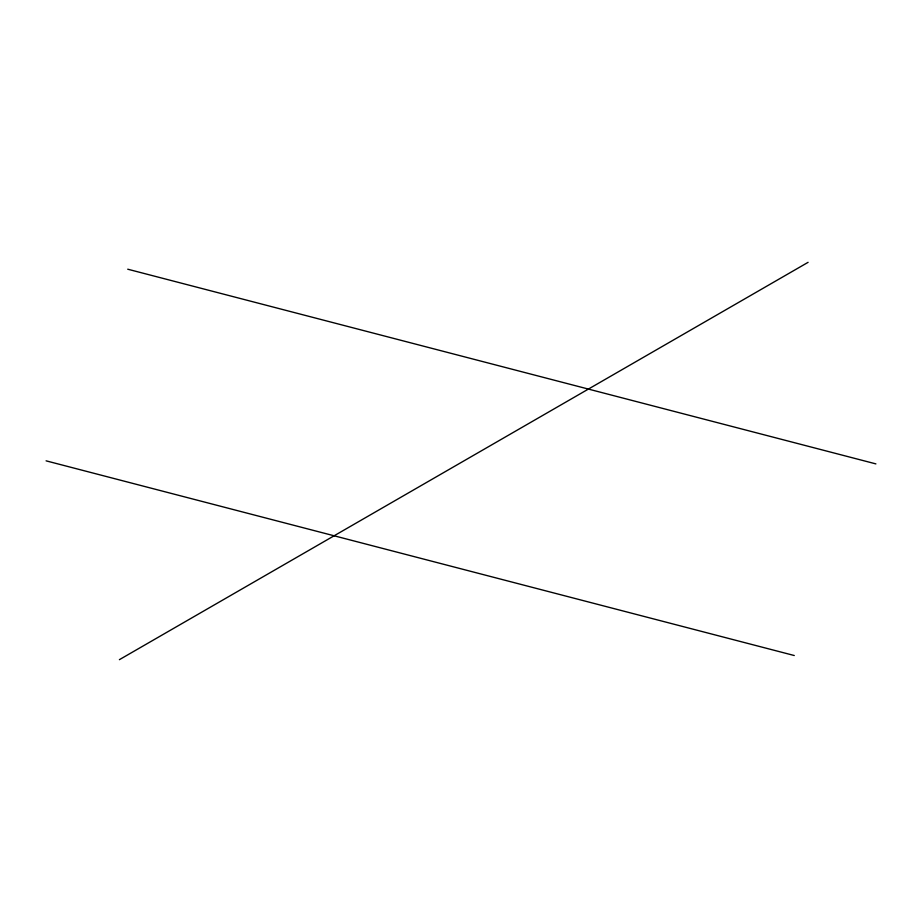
<?xml version="1.0" encoding="UTF-8"?>
<svg xmlns="http://www.w3.org/2000/svg" width="922" height="922" viewBox="0 0 922 922"><rect width="100%" height="100%" fill="white"/><g stroke="black" fill="none" stroke-linecap="round" stroke-linejoin="round"><path stroke-width="1.38" d="M119.399 659.668L808.087 262.332M127.732 269.201L875.9 463.893M46.1 460.839L794.268 655.519"/></g></svg>
